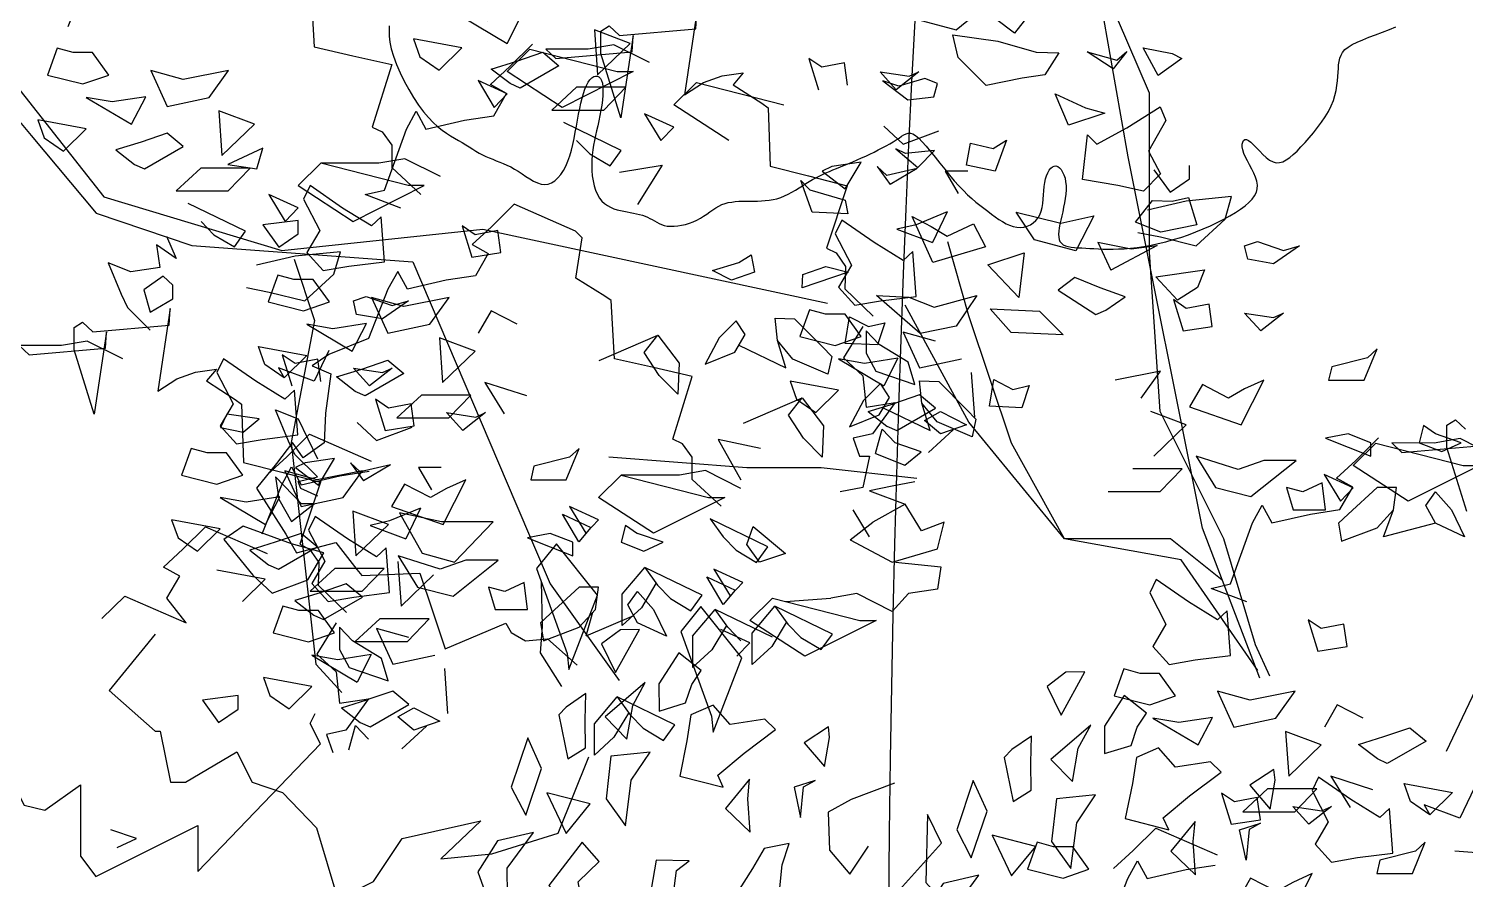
# Model space of a CAD drawing. Header units: metres. Extents: x 10 to 239, y 2 to 253.
# Drawn here: x 23.97 to 29.38, y 107.98 to 111.18 of the extents above; entities that cross this region are included whole.
import ezdxf

# ---------------------------------------------------------------- set-up
doc = ezdxf.new("R2010")
doc.units = ezdxf.units.M
doc.header["$MEASUREMENT"] = 0
doc.layers.add('1', color=7, linetype='Continuous')
doc.layers.add('cot200', color=9, linetype='Continuous')
doc.layers.add('bloques ARBOLES', color=7, linetype='Continuous', true_color=0xb8d897)

# ---------------------------------------------------------------- blocks, each defined once
blk = doc.blocks.new('ARB5')
blk.add_lwpolyline([(4902, 2414), (4902, 2452), (4900, 2495), (4895, 2543), (4884, 2596), (4866, 2656), (4843, 2720), (4814, 2786), (4781, 2854), (4745, 2920), (4707, 2984), (4668, 3044), (4629, 3097), (4590, 3143), (4553, 3182), (4516, 3214), (4481, 3242), (4446, 3266), (4413, 3287), (4381, 3306), (4350, 3324), (4321, 3341), (4292, 3359), (4265, 3376), (4238, 3393), (4212, 3409), (4186, 3424), (4159, 3438), (4133, 3451), (4106, 3463), (4079, 3474), (4051, 3485), (4023, 3496), (3995, 3507), (3966, 3520), (3936, 3534), (3906, 3551), (3876, 3569), (3846, 3590), (3815, 3610), (3784, 3630), (3754, 3647), (3724, 3661), (3694, 3670), (3666, 3673), (3638, 3670), (3611, 3660), (3585, 3644), (3561, 3622), (3539, 3595), (3518, 3564), (3499, 3528), (3482, 3489), (3467, 3447), (3454, 3402), (3442, 3356), (3432, 3308), (3423, 3259), (3414, 3211), (3405, 3163), (3397, 3116), (3387, 3071), (3378, 3028), (3368, 2988), (3357, 2951), (3346, 2917), (3333, 2887), (3321, 2862), (3307, 2842), (3292, 2827), (3277, 2817), (3263, 2813), (3248, 2813), (3235, 2820), (3224, 2831), (3215, 2848), (3208, 2870), (3204, 2898), (3203, 2929), (3204, 2965), (3208, 3003), (3213, 3043), (3220, 3085), (3227, 3127), (3236, 3168), (3245, 3208), (3254, 3247), (3263, 3286), (3271, 3324), (3279, 3362), (3285, 3400), (3290, 3440), (3293, 3480), (3293, 3521), (3292, 3563), (3288, 3604), (3281, 3645), (3273, 3684), (3262, 3720), (3248, 3753), (3231, 3782), (3212, 3806), (3191, 3826), (3168, 3842), (3143, 3855), (3118, 3866), (3091, 3874), (3064, 3880), (3038, 3886), (3011, 3891), (2986, 3896), (2961, 3901), (2936, 3906), (2913, 3912), (2890, 3918), (2869, 3925), (2849, 3933), (2830, 3943), (2812, 3953), (2794, 3963), (2776, 3974), (2758, 3984), (2738, 3992), (2717, 3999), (2693, 4004), (2667, 4006), (2639, 4006), (2609, 4003), (2579, 3998), (2548, 3991), (2517, 3981), (2486, 3970), (2457, 3957), (2430, 3942), (2404, 3926), (2379, 3909), (2354, 3892), (2331, 3875), (2307, 3860), (2283, 3846), (2259, 3834), (2234, 3825), (2208, 3818), (2181, 3813), (2153, 3809), (2125, 3807), (2096, 3806), (2067, 3806), (2037, 3806), (2007, 3806), (1976, 3805), (1945, 3804), (1914, 3802), (1883, 3799), (1852, 3794), (1822, 3787), (1791, 3777), (1762, 3765), (1732, 3751), (1703, 3736), (1675, 3719), (1646, 3701), (1619, 3684), (1592, 3666), (1565, 3650), (1538, 3634), (1512, 3620), (1486, 3607), (1460, 3594), (1433, 3582), (1405, 3570), (1377, 3558), (1348, 3546), (1317, 3533), (1285, 3520), (1252, 3507), (1219, 3493), (1185, 3478), (1151, 3463), (1117, 3448), (1083, 3432), (1050, 3416), (1017, 3400), (986, 3383), (955, 3367), (926, 3351), (899, 3335), (874, 3319), (852, 3305), (832, 3291), (814, 3280), (796, 3271), (779, 3266), (762, 3266), (742, 3272), (721, 3284), (696, 3305), (668, 3334), (636, 3370), (601, 3412), (565, 3457), (527, 3505), (489, 3553), (451, 3601), (413, 3645), (376, 3685), (341, 3722), (307, 3755), (274, 3785), (241, 3813), (210, 3838), (179, 3863), (148, 3886), (119, 3909), (89, 3930), (60, 3951), (31, 3969), (2, 3985), (-26, 3998), (-55, 4008), (-83, 4014), (-111, 4015), (-139, 4012), (-166, 4005), (-191, 3994), (-214, 3979), (-235, 3961), (-253, 3939), (-267, 3914), (-278, 3886), (-285, 3856), (-290, 3824), (-293, 3790), (-295, 3757), (-298, 3723), (-300, 3690), (-305, 3659), (-311, 3630), (-319, 3604), (-329, 3581), (-341, 3561), (-353, 3545), (-367, 3534), (-380, 3528), (-394, 3527), (-409, 3531), (-422, 3541), (-435, 3556), (-447, 3575), (-457, 3597), (-466, 3623), (-471, 3652), (-475, 3683), (-475, 3715), (-473, 3750), (-468, 3784), (-462, 3820), (-455, 3855), (-448, 3890), (-440, 3924), (-432, 3957), (-426, 3988), (-420, 4017), (-417, 4044), (-415, 4068), (-416, 4091), (-420, 4110), (-426, 4127), (-437, 4141), (-451, 4152), (-469, 4160), (-490, 4166), (-514, 4171), (-541, 4174), (-569, 4176), (-599, 4177), (-631, 4179), (-663, 4181), (-696, 4183), (-731, 4185), (-768, 4187), (-807, 4187), (-848, 4187), (-891, 4186), (-937, 4184), (-987, 4179), (-1039, 4173), (-1093, 4165), (-1149, 4155), (-1207, 4143), (-1266, 4128), (-1326, 4112), (-1386, 4094), (-1446, 4073), (-1506, 4051), (-1564, 4027), (-1621, 4002), (-1675, 3976), (-1727, 3949), (-1776, 3922), (-1820, 3895), (-1860, 3869), (-1896, 3843), (-1927, 3817), (-1952, 3790), (-1972, 3763), (-1986, 3736), (-1993, 3708), (-1995, 3678), (-1990, 3647), (-1980, 3616), (-1966, 3583), (-1949, 3551), (-1932, 3519), (-1915, 3487), (-1899, 3457), (-1886, 3428), (-1878, 3400), (-1874, 3376), (-1873, 3354), (-1877, 3337), (-1884, 3324), (-1894, 3317), (-1908, 3317), (-1924, 3324), (-1943, 3338), (-1964, 3358), (-1987, 3383), (-2012, 3409), (-2038, 3435), (-2064, 3459), (-2091, 3480), (-2118, 3494), (-2144, 3501), (-2170, 3500), (-2197, 3493), (-2223, 3479), (-2251, 3460), (-2279, 3436), (-2309, 3408), (-2340, 3376), (-2372, 3341), (-2406, 3303), (-2439, 3263), (-2472, 3222), (-2504, 3179), (-2533, 3136), (-2559, 3093), (-2580, 3050), (-2597, 3008), (-2610, 2967), (-2620, 2927), (-2626, 2888), (-2631, 2852), (-2633, 2817), (-2635, 2783), (-2637, 2752), (-2639, 2723), (-2643, 2696), (-2649, 2671), (-2658, 2647), (-2671, 2625), (-2689, 2603), (-2714, 2583), (-2746, 2563), (-2785, 2544), (-2830, 2525), (-2880, 2505), (-2933, 2486), (-2988, 2465), (-3042, 2444), (-3094, 2422)])
blk.add_lwpolyline([(824, 2332), (399, 2445), (257, 2332), (285, 2105), (484, 2162), (710, 2048), (852, 2133), (824, 2303)], close=True)
blk = doc.blocks.new('ARBOL22')
for points in [[(-0.0949, 0.3639), (-0.2008, 0.6417), (-0.3384, 1.3293), (-0.3973, 1.6633), (-0.3973, 1.9973)], [(-1.2247, 1.5036), (-1.2906, 1.5367), (-1.3385, 1.5283), (-1.4168, 1.5287), (-1.3982, 1.5111), (-1.2567, 1.5234), (-1.2549, 1.5541), (-1.2779, 1.4014), (-1.3149, 1.5203), (-1.3149, 1.5617), (-1.2991, 1.5715), (-1.2805, 1.5539), (-1.139, 1.5661), (-1.1372, 1.5969), (-1.1602, 1.4442), (-1.1249, 1.4669), (-1.0902, 1.4794), (-1.051, 1.4848), (-1.0696, 1.4628), (-1.0166, 1.4283), (-1.0047, 1.4198), (-1.0014, 1.312), (-0.93, 1.2938), (-0.8584, 1.2754), (-0.8972, 1.1604), (-0.8793, 1.1517), (-0.862, 1.1264), (-0.8629, 1.0851), (-0.8103, 1.0341)], [(-0.0758, 0.3679), (-0.1025, 0.4256), (-0.1615, 0.6221), (-0.2794, 0.8578), (-0.299, 1.1525), (-0.299, 1.4472), (-0.358, 1.5847), (-0.3671, 1.6028)], [(0.2513, 0.2291), (0.3889, 0.5182), (0.6248, 0.6613), (0.7231, 0.7203), (0.9393, 0.8185), (0.9786, 0.956), (1.0565, 1.565)], [(-1.6854, 1.2344), (-1.7513, 1.2593), (-1.7154, 1.2677), (-1.6749, 1.3804), (-1.657, 1.4135), (-1.639, 1.3804), (-1.5672, 1.397), (-1.5132, 1.4053), (-1.4893, 1.4466), (-1.5193, 1.4633), (-1.4834, 1.4964), (-1.4414, 1.5379)], [(-0.9298, 1.5115), (-0.9116, 1.4535)], [(-0.9057, 1.495), (-0.9298, 1.5115)], [(-0.8637, 1.5033), (-0.9057, 1.495)], [(-0.8578, 1.4619), (-0.8637, 1.5033)], [(-0.768, 1.4535), (-0.7978, 1.4866)], [(-0.7978, 1.4866), (-0.744, 1.4784)], [(-0.726, 1.4866), (-0.768, 1.4535)], [(-0.744, 1.4784), (-0.726, 1.4866)], [(-0.7909, 1.3857), (-0.755, 1.3526)], [(-0.755, 1.3526), (-0.6891, 1.3775)], [(-0.8868, 1.3111), (-0.9047, 1.3029)], [(-0.8328, 1.3195), (-0.8868, 1.3111)], [(-0.8627, 1.2698), (-0.8328, 1.3195)], [(-0.8029, 1.3111), (-0.7789, 1.278)], [(-0.785, 1.2946), (-0.8029, 1.3111)], [(-0.7293, 1.3073), (-0.785, 1.2946)], [(-0.7293, 1.3073), (-0.7789, 1.278)], [(-0.2907, 1.3052), (-0.2607, 1.2637)], [(-0.2248, 1.2886), (-0.2248, 1.3134)], [(-0.9047, 1.3029), (-0.8627, 1.2698)], [(-0.6771, 1.3029), (-0.6532, 1.2615)], [(-0.6351, 1.3029), (-0.6771, 1.3029)], [(-0.2607, 1.2637), (-0.2248, 1.2886)], [(-0.1469, 1.2555), (-0.2307, 1.2472)], [(-0.1589, 1.214), (-0.1469, 1.2555)], [(-0.6736, 1.2273), (-0.731, 1.2035)], [(-0.6736, 1.2273), (-0.701, 1.1703)], [(-0.2307, 1.2472), (-0.3025, 1.2306)], [(-0.8688, 1.2118), (-0.8807, 1.1869)], [(-0.8089, 1.1703), (-0.8688, 1.2118)], [(-0.731, 1.2035), (-0.7669, 1.1951)], [(-0.2127, 1.1644), (-0.1589, 1.214)], [(-0.8807, 1.1869), (-0.8509, 1.1289)], [(-0.7669, 1.1951), (-0.701, 1.1703)], [(-0.1641, 0.5456), (-0.2597, 0.6221), (-0.4563, 0.6221), (-0.5546, 0.7989), (-0.6332, 1.0346), (-0.6725, 1.1721)], [(-0.3206, 1.1892), (-0.2786, 1.1808)], [(-0.2786, 1.1808), (-0.2127, 1.1644)], [(-0.1228, 1.1644), (-0.0989, 1.1726)], [(-0.0989, 1.1726), (-0.051, 1.156)], [(-0.755, 1.1372), (-0.8089, 1.1703)], [(-0.7371, 1.1538), (-0.755, 1.1372)], [(-0.731, 1.0709), (-0.7371, 1.1538)], [(-0.1169, 1.1395), (-0.1228, 1.1644)], [(-0.021, 1.1644), (-0.069, 1.1313)], [(-0.051, 1.156), (-0.021, 1.1644)], [(-0.8509, 1.1289), (-0.8748, 1.0876)], [(-0.069, 1.1313), (-0.1169, 1.1395)], [(-0.8748, 1.0876), (-0.8448, 1.0543)], [(-0.7968, 1.0627), (-0.731, 1.0709)], [(-0.2307, 1.0484), (-0.2547, 1.0649)], [(-0.2547, 1.0649), (-0.2366, 1.0069)], [(-1.4698, 1.0192), (-1.5178, 1.044), (-1.5418, 1.0025)], [(-0.9286, 1.0461), (-0.9466, 0.9963)], [(-0.8986, 1.0378), (-0.9286, 1.0461)], [(-0.8627, 1.0378), (-0.8986, 1.0378)], [(-0.8328, 0.9963), (-0.8627, 1.0378)], [(-0.8448, 1.0543), (-0.7968, 1.0627)], [(-0.0985, 0.3784), (-0.2401, 0.5828), (-0.4563, 0.6221), (-0.6332, 0.8382), (-0.7511, 1.0543)], [(-0.1887, 1.0567), (-0.2307, 1.0484)], [(-0.1828, 1.0153), (-0.1887, 1.0567)], [(-0.1228, 1.04), (-0.069, 1.0318)], [(-0.093, 1.0069), (-0.1228, 1.04)], [(-0.051, 1.04), (-0.093, 1.0069)], [(-0.069, 1.0318), (-0.051, 1.04)], [(-0.8296, 1.0151), (-0.8655, 0.9571)], [(-0.2366, 1.0069), (-0.1828, 1.0153)], [(-0.9466, 0.9963), (-0.8807, 0.9799)], [(-0.8807, 0.9799), (-0.8328, 0.9963)], [(-0.7996, 0.982), (-0.8236, 1.0069)], [(-0.8236, 1.0069), (-0.8236, 0.9654)], [(-0.6951, 0.9881), (-0.755, 1.0047)], [(-0.755, 1.0047), (-0.725, 0.9384)], [(-1.8186, 0.9706), (-1.8459, 0.9136), (-1.9118, 0.9385), (-1.9012, 0.9198), (-1.9371, 0.9445), (-1.949, 0.9778), (-1.8592, 0.9612), (-1.9012, 0.9198)], [(-0.8236, 0.9654), (-0.8057, 0.9323)], [(-0.7457, 0.9489), (-0.7996, 0.982)], [(-0.8748, 0.955), (-0.7909, 0.9052)], [(-0.8268, 0.9468), (-0.8748, 0.955)], [(-0.8655, 0.9571), (-0.8296, 0.924)], [(-0.7646, 0.9563), (-0.8268, 0.9468)], [(-0.8057, 0.9323), (-0.7337, 0.9074)], [(-0.7646, 0.9563), (-0.7909, 0.9052)], [(-0.7337, 0.9074), (-0.7457, 0.9489)], [(-0.725, 0.9384), (-0.6471, 0.955)], [(-0.2786, 0.9325), (-0.3625, 0.9158)], [(-0.3145, 0.8827), (-0.2786, 0.9325)], [(-1.4519, 0.8866), (-1.5298, 0.9114), (-1.4939, 0.8535)], [(-0.8748, 0.897), (-0.9645, 0.9136)], [(-0.9645, 0.9136), (-0.9527, 0.8804)], [(-0.8296, 0.924), (-0.8236, 0.866)], [(-0.6292, 0.9301), (-0.6232, 0.8473)], [(-0.2007, 0.9076), (-0.2248, 0.8661)], [(-0.1528, 0.8827), (-0.2007, 0.9076)], [(-0.1289, 0.833), (-0.0869, 0.9158)], [(-0.0869, 0.9158), (-0.1228, 0.8994)], [(-0.9527, 0.8804), (-0.9168, 0.8557)], [(-0.9168, 0.8557), (-0.8748, 0.897)], [(-0.725, 0.8888), (-0.773, 0.8721)], [(-0.6951, 0.8639), (-0.725, 0.8888)], [(-0.1228, 0.8994), (-0.1528, 0.8827)], [(-0.8236, 0.866), (-0.7698, 0.8743)], [(-0.8201, 0.8576), (-0.773, 0.8721)], [(-0.8201, 0.8576), (-0.785, 0.8308)], [(-0.7698, 0.8743), (-0.8116, 0.8163)], [(-0.7669, 0.8224), (-0.6951, 0.8639)], [(-0.7158, 0.8412), (-0.6858, 0.8578)], [(-0.6858, 0.8578), (-0.6378, 0.8329)], [(-0.2307, 0.833), (-0.2966, 0.8578)], [(-0.2248, 0.8661), (-0.1289, 0.833)], [(0.342, 0.7744), (0.2761, 0.8075), (0.2282, 0.7991), (0.1499, 0.7996), (0.1685, 0.7819), (0.31, 0.7942)], [(0.2887, 0.6723), (0.2518, 0.7912), (0.2518, 0.8325), (0.2676, 0.8423), (0.2862, 0.8247)], [(-0.8065, 0.7801), (-0.7937, 0.8247)], [(-0.7698, 0.7998), (-0.7937, 0.8247)], [(-0.785, 0.8308), (-0.7669, 0.8224)], [(-0.6858, 0.8163), (-0.7158, 0.8412)], [(-0.6378, 0.8329), (-0.6858, 0.8163)], [(-0.2907, 0.775), (-0.2307, 0.833)], [(-1.932, 0.7409), (-1.8961, 0.774), (-1.8541, 0.8155), (-1.7403, 0.7657)], [(-1.0973, 0.806), (-1.0553, 0.7314)], [(-1.0194, 0.7894), (-1.0973, 0.806)], [(-0.8116, 0.8163), (-0.8475, 0.8081)], [(-0.8475, 0.8081), (-0.8357, 0.775)], [(-0.7218, 0.7832), (-0.7698, 0.7998)], [(-0.6626, 0.8239), (-0.7082, 0.7817)], [(-0.1188, 0.5053), (-0.1846, 0.5302), (-0.1487, 0.5386), (-0.1082, 0.6513), (-0.0903, 0.6844), (-0.0723, 0.6513), (-0.0005, 0.6679), (0.0535, 0.6761), (0.0774, 0.7175), (0.0474, 0.7341), (0.0833, 0.7672), (0.1253, 0.8087)], [(-0.7299, 0.7336), (-0.9068, 0.7533), (-1.0444, 0.7533), (-1.2999, 0.7729)], [(-0.8357, 0.775), (-0.8175, 0.775)], [(-0.8175, 0.775), (-0.8296, 0.717)], [(-0.8065, 0.7801), (-0.7517, 0.7583)], [(-0.7517, 0.7583), (-0.7218, 0.7832)], [(-0.1348, 0.7501), (-0.2127, 0.775)], [(-0.2127, 0.775), (-0.1768, 0.717)], [(-1.9416, 0.6311), (-1.9057, 0.7222), (-1.8878, 0.7553)], [(-1.8878, 0.7553), (-1.8698, 0.7222)], [(-1.798, 0.7388), (-1.744, 0.7471)], [(-0.2386, 0.7516), (-0.33, 0.7516)], [(-0.2791, 0.7094), (-0.2386, 0.7516)], [(-0.0869, 0.7668), (-0.1348, 0.7501)], [(-0.111, 0.7006), (-0.0271, 0.7668)], [(-0.0271, 0.7668), (-0.0869, 0.7668)], [(-1.8698, 0.7222), (-1.798, 0.7388)], [(-0.7753, 0.7194), (-0.8171, 0.711)], [(-0.7333, 0.7277), (-0.7753, 0.7194)], [(0.0208, 0.7254), (-0.0151, 0.7088)], [(0.0269, 0.6757), (0.0208, 0.7254)], [(-0.8296, 0.717), (-0.8716, 0.7088)], [(-0.8171, 0.711), (-0.7512, 0.6862)], [(-0.3756, 0.7094), (-0.2791, 0.7094)], [(-0.1768, 0.717), (-0.111, 0.7006)], [(-0.0451, 0.717), (-0.0331, 0.6757)], [(-0.0151, 0.7088), (-0.0451, 0.717)], [(0.2305, 0.6508), (0.2125, 0.6839), (0.2305, 0.7088), (0.2605, 0.6757), (0.2843, 0.6259), (0.2305, 0.6508), (0.1346, 0.6259), (0.1526, 0.6757), (0.1587, 0.717), (0.1226, 0.717), (0.0687, 0.6674), (0.0508, 0.6508), (0.0567, 0.6177), (0.1226, 0.6426), (0.1526, 0.6757)], [(-0.8175, 0.6259), (-0.8475, 0.6755)], [(-0.7512, 0.6862), (-0.8112, 0.6531)], [(-0.7212, 0.6366), (-0.7512, 0.6862)], [(-0.0331, 0.6757), (0.0269, 0.6757)], [(-2.2385, 0.4745), (-2.1965, 0.516), (-2.0827, 0.4663), (-2.1185, 0.5118), (-2.0946, 0.5531), (-2.1246, 0.5697), (-2.0887, 0.6028), (-2.0467, 0.6443), (-1.9329, 0.5946)], [(-1.2693, 0.6474), (-1.277, 0.6155)], [(-1.2693, 0.6474), (-1.2471, 0.6321)], [(-1.0447, 0.6117), (-1.0327, 0.6448)], [(-1.0327, 0.6448), (-0.9729, 0.5951)], [(-0.853, 0.62), (-0.8112, 0.6531)], [(-0.6794, 0.6531), (-0.7212, 0.6366)], [(-0.6914, 0.6035), (-0.6794, 0.6531)], [(-1.277, 0.6155), (-1.235, 0.599)], [(-1.1991, 0.6155), (-1.2471, 0.6321)], [(-1.235, 0.599), (-1.1991, 0.6155)], [(-0.853, 0.62), (-0.7753, 0.5786)], [(-1.0208, 0.5786), (-1.0447, 0.6117)], [(-0.9729, 0.5951), (-1.0208, 0.5786)], [(-0.7753, 0.5786), (-0.6914, 0.6035)], [(-0.7692, 0.5786), (-0.6853, 0.5702)], [(-0.6853, 0.5702), (-0.6914, 0.5289)], [(-1.265, 0.4995), (-1.2471, 0.5244)], [(-1.2471, 0.5244), (-1.2171, 0.4913)], [(-1.0388, 0.4709), (-0.9968, 0.5122)], [(-0.9968, 0.5122), (-0.8351, 0.4709)], [(-0.9729, 0.5061), (-0.8891, 0.5122)], [(-0.8411, 0.5206), (-0.8891, 0.5122)], [(-0.7753, 0.4875), (-0.8411, 0.5206)], [(-0.7453, 0.5206), (-0.7753, 0.4875)], [(-0.6914, 0.5289), (-0.7453, 0.5206)], [(-1.3302, 0.4853), (-1.3429, 0.4415)], [(-1.2541, 0.4794), (-1.3429, 0.4415)], [(-1.2471, 0.4664), (-1.265, 0.4995)], [(-1.2171, 0.4913), (-1.1932, 0.4415)], [(-1.1453, 0.4415), (-1.1033, 0.4913)], [(-1.0794, 0.4582), (-1.1033, 0.4913)], [(-0.9969, 0.4397), (-1.1033, 0.4913)], [(-1.1932, 0.4415), (-1.2471, 0.4664)], [(-1.0824, 0.4613), (-1.1094, 0.4167)], [(-1.0388, 0.4296), (-1.0927, 0.4543)], [(-1.0553, 0.4333), (-1.0794, 0.4582)], [(-0.937, 0.4047), (-1.0388, 0.4709)], [(-0.8052, 0.4709), (-0.937, 0.4047)], [(-0.8351, 0.4709), (-0.8052, 0.4709)], [(-2.1403, 0.4452), (-2.2254, 0.3413), (-2.1403, 0.2657), (-2.1308, 0.2657), (-2.1119, 0.1713), (-2.0836, 0.1713), (-1.9891, 0.2279), (-1.9607, 0.1713), (-1.904, 0.1524), (-1.8413, 0.0868), (-1.8016, -0.0454), (-1.7355, -0.0123), (-1.6826, 0.067), (-1.5372, 0.1), (-1.611, 0.0296), (-1.5165, 0.039), (-1.3937, 0.0768), (-1.337, 0.2185)], [(-1.1453, 0.4415), (-1.1453, 0.3835)], [(-1.0627, 0.4047), (-1.0388, 0.4296)], [(-1.1453, 0.3835), (-1.1094, 0.4167)], [(0.0968, 0.29), (0.0489, 0.3149), (0.0249, 0.2734)], [(-0.7711, 0.1694), (-0.8511, 0.1394), (-0.8939, 0.1159), (-0.8913, 0.0456), (-0.8538, 0.0013), (-0.819, 0.0529)], [(0.1148, 0.1574), (0.0369, 0.1823), (0.0728, 0.1243)], [(0.3029, 0.1617), (0.2755, 0.1047), (0.2096, 0.1296), (0.2203, 0.111), (0.1844, 0.1357), (0.1725, 0.169), (0.2623, 0.1523), (0.2203, 0.111)], [(-0.7674, -0.0338), (-0.684, 0.0583), (-0.7099, 0.1113), (-0.7128, -0.0143), (-0.6812, -0.0501), (-0.6559, -0.027), (-0.636, -0.0716), (-0.61, -0.1246), (-0.656, -0.22), (-0.5811, -0.283), (-0.5555, -0.3106), (-0.5926, -0.3171), (-0.5997, -0.3904), (-0.6091, -0.4443)], [(-0.3653, 0.0117), (-0.3294, 0.0448), (-0.2874, 0.0863), (-0.1736, 0.0366)], [(0.8368, 0.0045), (0.6599, 0.0241), (0.5223, 0.0241), (0.2667, 0.0438)], [(-0.3749, -0.098), (-0.339, -0.007), (-0.3211, 0.0261)], [(-0.3211, 0.0261), (-0.3031, -0.007)], [(-0.3031, -0.007), (-0.2313, 0.0097)], [(-0.2313, 0.0097), (-0.1773, 0.0179)], [(0.3224, -0.3238), (0.3583, -0.2327), (0.3762, -0.1996), (0.3942, -0.2327), (0.466, -0.2161), (0.52, -0.2078), (0.5439, -0.1665), (0.5139, -0.1499), (0.5498, -0.1167), (0.5918, -0.0752), (0.682, -0.1209), (0.7179, -0.1376), (0.706, -0.212), (0.7599, -0.2453), (0.7719, -0.2535), (0.7778, -0.3612), (0.8496, -0.3777), (0.9216, -0.3943), (0.8855, -0.5103), (0.9037, -0.5185), (0.9216, -0.5434), (0.9216, -0.5847), (0.9755, -0.6345)], [(0.0601, -0.2856), (0.1301, -0.3773), (0.2543, -0.5256), (0.3747, -0.669), (0.5514, -0.7291), (0.9606, -0.7594), (1.1512, -1.2067), (1.2148, -1.3558), (1.3427, -1.5344)], [(0.0955, -0.2667), (0.3885, -0.6389), (0.7185, -0.7382), (1.0902, -0.6989), (1.7287, -0.836)], [(1.5456, -0.5346), (1.4438, -0.4684), (1.4858, -0.4271), (1.6476, -0.4684)], [(1.2641, -0.5346), (1.2882, -0.5595), (1.3259, -0.5819), (1.3466, -0.5531), (1.2402, -0.5015)], [(1.0118, -0.6015), (0.9459, -0.5684), (0.898, -0.5768), (0.7903, -0.5768), (0.7483, -0.6181), (0.8501, -0.6844), (0.9818, -0.6181), (0.952, -0.6181), (0.7903, -0.5768)], [(1.3437, -0.5936), (1.4223, -0.5804), (1.377, -0.6531)], [(0.5686, -0.6844), (0.5926, -0.7092), (0.6304, -0.7316), (0.6511, -0.7028), (0.5447, -0.6513)], [(1.5319, -1.212), (1.478, -1.1623), (1.478, -1.1209), (1.4601, -1.0961), (1.442, -1.0878), (1.478, -0.9719), (1.4061, -0.9552), (1.3343, -0.9388), (1.3283, -0.8311), (1.3163, -0.8228), (1.2624, -0.7895), (1.2743, -0.7151), (1.2621, -0.7025), (1.1483, -0.6528), (1.1063, -0.6943), (1.0704, -0.7274), (1.1003, -0.744), (1.0765, -0.7854), (1.0224, -0.7936), (0.9506, -0.8102), (0.9327, -0.7771), (0.9147, -0.8102), (0.8788, -0.9013), (0.8053, -0.9308), (0.7741, -0.9519), (0.8088, -0.9666), (0.7992, -1.0396), (0.7963, -1.0942), (0.7574, -1.122), (0.738, -1.0938), (0.7085, -1.1327), (0.6713, -1.1786), (0.7255, -1.2638), (0.7455, -1.2979), (0.8185, -1.2789), (0.8568, -1.3293), (0.8662, -1.3404), (0.974, -1.3359), (0.9973, -1.4058), (1.0209, -1.4758), (1.1328, -1.4286), (1.1427, -1.4459), (1.1692, -1.4613), (1.2104, -1.4573), (1.2651, -1.5061)], [(0.5044, -0.7116), (0.5223, -0.753), (0.4864, -0.7281), (0.4923, -0.7696), (0.4385, -0.7779), (0.3966, -0.7614), (0.4205, -0.8194), (0.4326, -0.8441), (0.4744, -0.8856)], [(0.6528, -0.8069), (0.6948, -0.8153), (0.7607, -0.8318), (0.8146, -0.7822), (0.8266, -0.7407), (0.7428, -0.7489), (0.671, -0.7656)], [(2.2289, -0.7228), (2.253, -0.775)], [(2.2289, -0.7228), (2.2907, -0.7351)], [(2.339, -0.729), (2.253, -0.775)], [(2.2907, -0.7351), (2.339, -0.729)], [(0.741, -0.7545), (0.7789, -0.8679), (0.7354, -1.0938), (0.7809, -1.5045), (0.829, -1.5566)], [(0.4238, -0.9392), (0.3579, -0.9061), (0.31, -0.9145), (0.2317, -0.914), (0.2503, -0.9317), (0.3918, -0.9194), (0.3936, -0.8887), (0.3706, -1.0414), (0.3336, -0.9224), (0.3336, -0.8811), (0.3494, -0.8713), (0.368, -0.8889), (0.5095, -0.8766), (0.5113, -0.8459), (0.4883, -0.9986), (0.5236, -0.9759), (0.5583, -0.9634), (0.5975, -0.958), (0.5789, -0.9799), (0.6319, -1.0145), (0.6438, -1.023), (0.6471, -1.1308), (0.7185, -1.149), (0.7901, -1.1673), (0.7513, -1.2824), (0.7692, -1.2911), (0.7865, -1.3163), (0.7856, -1.3577), (0.8382, -1.4087)], [(1.5644, -0.9137), (1.6514, -0.9555), (1.6357, -0.905), (1.6315, -0.8634), (1.6675, -0.865), (1.7191, -0.9169), (1.7363, -0.9344), (1.7289, -0.9672), (1.6642, -0.9394), (1.6357, -0.905)], [(1.3056, -0.9419), (1.4142, -0.8951), (1.454, -0.9467), (1.4514, -1.0046), (1.417, -0.97), (1.3889, -0.9272), (1.4142, -0.8951)], [(0.7428, -0.9477), (0.7187, -0.9313)], [(0.7187, -0.9313), (0.7369, -0.9892)], [(0.7848, -0.9395), (0.7428, -0.9477)], [(0.7907, -0.9808), (0.7848, -0.9395)], [(0.8507, -0.9561), (0.9045, -0.9644)], [(0.8805, -0.9892), (0.8507, -0.9561)], [(0.9225, -0.9561), (0.8805, -0.9892)], [(0.9045, -0.9644), (0.9225, -0.9561)], [(1.8317, -1.0298), (1.9187, -1.0716), (1.903, -1.0211), (1.8987, -0.9796), (1.9347, -0.9812), (1.9864, -1.0331), (2.0035, -1.0505), (1.9962, -1.0833), (1.9314, -1.0556), (1.903, -1.0211)], [(0.7847, -1.1931), (0.7532, -1.1793), (0.7483, -1.1658), (0.7842, -1.1575), (0.7424, -1.116), (0.7303, -1.0913), (0.7065, -1.0333), (0.7483, -1.0498), (0.7842, -1.1244)], [(1.5729, -1.0581), (1.6815, -1.0113), (1.7212, -1.0629), (1.7187, -1.1208), (1.6843, -1.0861), (1.6562, -1.0433), (1.6815, -1.0113)], [(0.8576, -1.0571), (0.8935, -1.0902)], [(0.8935, -1.0902), (0.9594, -1.0653)], [(0.7617, -1.1317), (0.7438, -1.1399)], [(0.7438, -1.1399), (0.7858, -1.173)], [(0.8157, -1.1233), (0.7617, -1.1317)], [(0.7858, -1.173), (0.8157, -1.1233)], [(0.8455, -1.1317), (0.8696, -1.1648)], [(0.8635, -1.1481), (0.8455, -1.1317)], [(0.9192, -1.1355), (0.8635, -1.1481)], [(0.9192, -1.1355), (0.8696, -1.1648)], [(1.0134, -1.1399), (0.9714, -1.1399)], [(0.9714, -1.1399), (0.9953, -1.1812)], [(1.5683, -1.1791), (1.5024, -1.1459), (1.4544, -1.1543), (1.3467, -1.1543), (1.5085, -1.1957), (1.5383, -1.1957), (1.4065, -1.2619), (1.3047, -1.1957), (1.3467, -1.1543)], [(0.9748, -1.2155), (0.9175, -1.2392)], [(0.9748, -1.2155), (0.9475, -1.2725)], [(0.7797, -1.231), (0.7678, -1.2559)], [(0.8396, -1.2725), (0.7797, -1.231)], [(0.9175, -1.2392), (0.8816, -1.2476)], [(0.8816, -1.2476), (0.9475, -1.2725)], [(0.7678, -1.2559), (0.7976, -1.3138)], [(0.8935, -1.3056), (0.8396, -1.2725)], [(0.9114, -1.289), (0.8935, -1.3056)], [(0.9175, -1.3718), (0.9114, -1.289)], [(0.7976, -1.3138), (0.7737, -1.3552)], [(0.9332, -1.314), (0.9391, -1.3969), (0.9991, -1.3389)], [(1.411, -1.355), (1.384, -1.3997), (1.3481, -1.4328), (1.3481, -1.3748), (1.3901, -1.325)], [(0.6456, -1.3885), (0.6876, -1.3471), (0.5979, -1.3305)], [(0.7737, -1.3552), (0.8037, -1.3885)], [(1.1981, -1.3506), (1.2002, -1.4346), (1.1965, -1.4831), (1.2358, -1.5455)], [(0.8037, -1.3885), (0.8516, -1.3801)], [(0.8516, -1.3801), (0.9175, -1.3718)], [(0.7199, -1.3967), (0.7019, -1.4464)], [(0.7498, -1.4049), (0.7199, -1.3967)], [(0.7858, -1.4049), (0.7498, -1.4049)], [(0.8157, -1.4464), (0.7858, -1.4049)], [(1.6522, -1.427), (1.6252, -1.4716), (1.5893, -1.5047), (1.5893, -1.4467), (1.6313, -1.397)], [(0.8189, -1.4277), (0.783, -1.4856)], [(0.8489, -1.4608), (0.8248, -1.4359)], [(0.8248, -1.4359), (0.8248, -1.4774)], [(0.7019, -1.4464), (0.7678, -1.4629)], [(0.7678, -1.4629), (0.8157, -1.4464)], [(0.9028, -1.4939), (0.8489, -1.4608)], [(0.9534, -1.4547), (0.8935, -1.438)], [(0.8935, -1.438), (0.9235, -1.5044)], [(0.7737, -1.4878), (0.8576, -1.5375)], [(0.8217, -1.496), (0.7737, -1.4878)], [(0.783, -1.4856), (0.8189, -1.5187)], [(0.8839, -1.4865), (0.8217, -1.496)], [(0.8248, -1.4774), (0.8428, -1.5105)], [(0.8839, -1.4865), (0.8576, -1.5375)], [(0.9235, -1.5044), (1.0014, -1.4878)], [(0.109, -1.5103), (0.2413, -1.7653), (0.2791, -1.7748), (0.3453, -1.7276), (0.3453, -1.8598), (0.3736, -1.8976), (0.5627, -1.8031), (0.5627, -1.8882), (0.7895, -1.652), (0.7706, -1.6142), (0.78, -1.5953)], [(0.8428, -1.5105), (0.9148, -1.5354)], [(0.9148, -1.5354), (0.9028, -1.4939)], [(1.0193, -1.5126), (1.0252, -1.5955)], [(0.684, -1.5291), (0.6958, -1.5624)], [(0.7737, -1.5457), (0.684, -1.5291)], [(0.8189, -1.5187), (0.8248, -1.5767)], [(0.6958, -1.5624), (0.7317, -1.5871)], [(0.7317, -1.5871), (0.7737, -1.5457)], [(0.8248, -1.5767), (0.8787, -1.5685)], [(0.8787, -1.5685), (0.8369, -1.6265)], [(0.9235, -1.554), (0.8755, -1.5706)], [(0.9534, -1.5789), (0.9235, -1.554)], [(1.3601, -1.5949), (1.3331, -1.6395), (1.2972, -1.6726), (1.2972, -1.6146), (1.3392, -1.5649)], [(0.8284, -1.5851), (0.8755, -1.5706)], [(0.8284, -1.5851), (0.8635, -1.612)], [(0.8816, -1.6204), (0.9534, -1.5789)], [(0.9327, -1.6016), (0.9627, -1.5849)], [(0.9627, -1.5849), (1.0106, -1.6098)], [(0.842, -1.6627), (0.8548, -1.6181)], [(0.8787, -1.6429), (0.8548, -1.6181)], [(0.8635, -1.612), (0.8816, -1.6204)], [(0.9627, -1.6265), (0.9327, -1.6016)], [(0.9859, -1.6189), (0.9403, -1.661)], [(1.0106, -1.6098), (0.9627, -1.6265)], [(0.8369, -1.6265), (0.801, -1.6347)], [(0.801, -1.6347), (0.8128, -1.6678)], [(0.4494, -1.8273), (0.4014, -1.8107)], [(0.4134, -1.8438), (0.4494, -1.8273)]]:
    blk.add_lwpolyline(points)
for points in [[(-1.2845, 1.4869), (-1.2547, 1.4869), (-1.3864, 1.4207), (-1.4882, 1.4869), (-1.4462, 1.5283)], [(-1.4882, 1.4456), (-1.5421, 1.4703), (-1.5121, 1.4207)], [(-1.8353, 1.1931), (-1.8592, 1.1518), (-1.8292, 1.1185), (-1.7813, 1.1269), (-1.7154, 1.1351), (-1.7215, 1.218), (-1.7395, 1.2013), (-1.7933, 1.2344), (-1.8533, 1.2759), (-1.8651, 1.2511)], [(-1.5057, 1.1931), (-1.5477, 1.1849), (-1.5718, 1.2013), (-1.5537, 1.1434), (-1.4998, 1.1518)], [(-1.9131, 1.1102), (-1.931, 1.0605), (-1.8651, 1.044), (-1.8172, 1.0605), (-1.8472, 1.102), (-1.8831, 1.102)], [(-1.6316, 1.0192), (-1.5957, 1.0689), (-1.6795, 1.0523), (-1.7395, 1.0689), (-1.7095, 1.0025)], [(-1.749, 1.0205), (-1.8113, 1.0109), (-1.8592, 1.0192), (-1.7754, 0.9694)], [(-1.6077, 0.9114), (-1.5477, 0.9694), (-1.6136, 0.9943)], [(0.1046, 0.9573), (0.0388, 0.9407), (0.0328, 0.9158), (0.0987, 0.9158), (0.1226, 0.9738)], [(-2.0256, 0.9302), (-1.9958, 0.8722), (-2.0197, 0.8309), (-1.9897, 0.7976), (-1.9418, 0.806), (-1.8759, 0.8143), (-1.882, 0.8971), (-1.9, 0.8805), (-1.9538, 0.9136), (-2.0138, 0.9551)], [(-1.6795, 0.9281), (-1.7513, 0.8866), (-1.7694, 0.895), (-1.8045, 0.9218), (-1.7574, 0.9363), (-1.7095, 0.9529)], [(-1.7323, 0.8805), (-1.7142, 0.8225), (-1.6603, 0.8309), (-1.6662, 0.8722), (-1.7082, 0.864)], [(-1.5962, 0.8459), (-1.5556, 0.8881), (-1.6471, 0.8881), (-1.6927, 0.8459)], [(-1.5465, 0.8474), (-1.5286, 0.8556), (-1.5706, 0.8225), (-1.6004, 0.8556)], [(0.2005, 0.7999), (0.2425, 0.7834), (0.2784, 0.7999), (0.2305, 0.8165), (0.2082, 0.8318)], [(0.0687, 0.8165), (0.0269, 0.8081), (0.1107, 0.775), (0.1107, 0.7999)], [(0.2822, 0.7578), (0.312, 0.7578), (0.1802, 0.6916), (0.0785, 0.7578), (0.1205, 0.7991)], [(-2.0915, 0.7397), (-2.0256, 0.7232), (-1.9777, 0.7397), (-2.0077, 0.7812), (-2.0436, 0.7812), (-2.0736, 0.7894)], [(-1.4447, 0.7314), (-1.3788, 0.7314), (-1.3549, 0.7894), (-1.3729, 0.7729), (-1.4388, 0.7563)], [(-1.87, 0.6817), (-1.7921, 0.6983), (-1.7562, 0.7481), (-1.84, 0.7314), (-1.9, 0.7481)], [(-1.6065, 0.6486), (-1.5645, 0.7314), (-1.6004, 0.7149), (-1.6303, 0.6983), (-1.6783, 0.7232), (-1.7023, 0.6817)], [(0.0785, 0.7165), (0.0246, 0.7412), (0.0546, 0.6916)], [(-1.9359, 0.6486), (-1.9095, 0.6996), (-1.9718, 0.6901), (-2.0197, 0.6983)], [(-1.7682, 0.5906), (-1.7082, 0.6486), (-1.7741, 0.6734)], [(-2.0976, 0.6237), (-2.0617, 0.599), (-2.0197, 0.6403), (-2.1095, 0.657)], [(-1.9299, 0.5741), (-1.9118, 0.5657), (-1.84, 0.6072), (-1.87, 0.6321), (-1.9179, 0.6155), (-1.965, 0.601)], [(-1.3668, 0.5906), (-1.3668, 0.6155), (-1.4088, 0.6321), (-1.4506, 0.6237)], [(-1.6903, 0.5906), (-1.6544, 0.5326), (-1.5885, 0.5161), (-1.5047, 0.5824), (-1.5645, 0.5824), (-1.6124, 0.5657)], [(-1.7567, 0.525), (-1.7162, 0.5672), (-1.8076, 0.5672), (-1.8532, 0.525)], [(-1.4926, 0.5244), (-1.5226, 0.5326), (-1.5106, 0.4913), (-1.4506, 0.4913), (-1.4567, 0.541)], [(-1.4208, 0.4333), (-1.3549, 0.4582), (-1.325, 0.4913), (-1.3189, 0.5326), (-1.3549, 0.5326), (-1.4088, 0.483), (-1.4268, 0.4664)], [(-0.2686, 0.464), (-0.2925, 0.4226), (-0.2626, 0.3893), (-0.2146, 0.3977), (-0.1487, 0.406), (-0.1548, 0.4888), (-0.1728, 0.4722), (-0.2266, 0.5053), (-0.2866, 0.5468), (-0.2985, 0.5219)], [(-1.3134, 0.4275), (-1.2876, 0.3745), (-1.2432, 0.4543), (-1.2786, 0.4537)], [(0.0609, 0.464), (0.0189, 0.4557), (-0.0051, 0.4722), (0.013, 0.4142), (0.0669, 0.4226)], [(-1.1579, 0.3183), (-1.1465, 0.3523), (-1.1291, 0.3781), (-1.1706, 0.411), (-1.2072, 0.3538), (-1.2068, 0.3031)], [(-0.4886, 0.3487), (-0.4627, 0.2957), (-0.4184, 0.3755), (-0.4537, 0.3749)], [(-0.3464, 0.3811), (-0.3643, 0.3314), (-0.2985, 0.3149), (-0.2505, 0.3314), (-0.2805, 0.3729), (-0.3164, 0.3729)], [(-1.3065, 0.2925), (-1.2665, 0.2512), (-1.2557, 0.3133), (-1.2326, 0.3561)], [(-1.9866, 0.3318), (-2.0525, 0.3235), (-2.0225, 0.282), (-1.9866, 0.3069)], [(-1.3423, 0.3353), (-1.379, 0.3105), (-1.3927, 0.296), (-1.3762, 0.2148), (-1.3431, 0.2352), (-1.3436, 0.286)], [(-0.382, 0.2243), (-0.3331, 0.2395), (-0.3217, 0.2735), (-0.3043, 0.2993), (-0.3457, 0.3321), (-0.3823, 0.2749)], [(-0.0649, 0.29), (-0.029, 0.3398), (-0.1128, 0.3231), (-0.1728, 0.3398), (-0.1428, 0.2734)], [(-1.1685, 0.1828), (-1.0881, 0.1622), (-1.0981, 0.1846), (-1.0496, 0.2251), (-0.9911, 0.2687), (-1.0109, 0.2878), (-1.0754, 0.278), (-1.107, 0.3138), (-1.148, 0.296), (-1.1553, 0.2479)], [(-0.8933, 0.2737), (-0.9381, 0.2444), (-0.9005, 0.2002), (-0.8913, 0.2541)], [(-0.4309, 0.2344), (-0.4078, 0.2772), (-0.4816, 0.2136), (-0.4416, 0.1724)], [(-0.1823, 0.2913), (-0.2446, 0.2818), (-0.2925, 0.29), (-0.2087, 0.2403)], [(0.2131, 0.2475), (0.1413, 0.206), (0.1232, 0.2144), (0.0881, 0.2412), (0.1352, 0.2557), (0.1831, 0.2723)], [(-1.4245, 0.1967), (-1.4499, 0.2534), (-1.4807, 0.1619), (-1.4536, 0.1101)], [(-0.5175, 0.2564), (-0.5541, 0.2317), (-0.5678, 0.2172), (-0.5514, 0.1359), (-0.5182, 0.1564), (-0.5187, 0.2071)], [(-0.041, 0.1823), (0.0189, 0.2403), (-0.0469, 0.2651)], [(-1.2236, 0.2267), (-1.2961, 0.2195), (-1.3051, 0.1403), (-1.2694, 0.0904), (-1.2585, 0.1752)], [(-0.1663, 0.1898), (-0.1861, 0.209), (-0.2505, 0.1992), (-0.2821, 0.235), (-0.3232, 0.2172), (-0.3305, 0.1691), (-0.3437, 0.104), (-0.2632, 0.0834), (-0.2733, 0.1057), (-0.2247, 0.1462)], [(-0.0757, 0.1213), (-0.0664, 0.1752), (-0.0685, 0.1949), (-0.1133, 0.1656)], [(-1.0428, 0.1406), (-1.0394, 0.1773), (-1.0839, 0.1228), (-1.0386, 0.0787)], [(-0.957, 0.1623), (-0.945, 0.106), (-0.9393, 0.1628), (-0.918, 0.1746)], [(-0.6251, 0.1746), (-0.6558, 0.0831), (-0.6288, 0.0313), (-0.5996, 0.1179)], [(0.0022, 0.156), (0.032, 0.098), (0.0081, 0.0567), (0.0381, 0.0234), (0.086, 0.0318), (0.1519, 0.0401), (0.1458, 0.1229), (0.1279, 0.1063), (0.074, 0.1394), (0.0141, 0.1809)], [(-1.4149, 0.152), (-1.379, 0.0767), (-1.3344, 0.1312)], [(-0.4803, 0.0615), (-0.4446, 0.0116), (-0.4336, 0.0964), (-0.3988, 0.1479), (-0.4712, 0.1406)], [(-0.1656, 0.1513), (-0.1475, 0.0934), (-0.0936, 0.1018), (-0.0996, 0.1431), (-0.1416, 0.1349)], [(-0.0295, 0.1167), (0.011, 0.1589), (-0.0804, 0.1589), (-0.126, 0.1167)], [(0.0202, 0.1182), (0.0381, 0.1265), (-0.0039, 0.0934), (-0.0337, 0.1265)], [(-0.2138, -0.0001), (-0.218, 0.0618), (-0.2145, 0.0985), (-0.2591, 0.044)], [(-0.1144, 0.084), (-0.1202, 0.0272), (-0.1322, 0.0835), (-0.0931, 0.0957)], [(-1.5061, 0.0626), (-1.5427, 0.0054), (-1.5066, -0.0952), (-1.4876, -0.0385), (-1.4881, 0.0122), (-1.4397, 0.0781)], [(-1.4114, -0.0198), (-1.3463, -0.086), (-1.3504, -0.0467), (-1.3567, -0.013), (-1.3178, 0.0245), (-1.3495, 0.0605)], [(-1.0126, 0.0485), (-1.034, 0.0113), (-1.0706, -0.0459), (-1.0407, -0.1127), (-1.0052, -0.1374), (-0.9863, -0.0553), (-0.9792, 0.0181), (-0.9659, 0.0579)], [(-0.59, 0.0731), (-0.5542, -0.0022), (-0.5096, 0.0524)], [(-0.5249, 0.0105), (-0.459, -0.006), (-0.411, 0.0105), (-0.441, 0.052), (-0.4769, 0.052), (-0.5069, 0.0602)], [(0.122, 0.0023), (0.1878, 0.0023), (0.2117, 0.0602), (0.1938, 0.0438), (0.1279, 0.0271)], [(-1.1748, 0.0081), (-1.1515, 0.0256), (-1.2122, 0.0269), (-1.2214, -0.0268), (-1.1804, -0.0344)], [(-0.0398, -0.0806), (0.0022, 0.0023), (-0.0337, -0.0142), (-0.0637, -0.0308), (-0.1116, -0.006), (-0.1356, -0.0475)], [(-0.6812, -0.0163), (-0.7178, -0.0735), (-0.6818, -0.174), (-0.6627, -0.1174), (-0.6632, -0.0666), (-0.6148, -0.0007)], [(2.041, -0.2846), (2.1065, -0.2958), (2.0747, -0.3359), (2.0399, -0.3095)], [(1.1353, -0.3549), (1.1616, -0.3039), (1.0994, -0.3134), (1.0514, -0.3052)], [(1.297, -0.3301), (1.303, -0.4129), (1.3629, -0.3549)], [(2.115, -0.3709), (2.157, -0.3727), (2.1313, -0.413), (2.0889, -0.4195), (2.0224, -0.433), (1.9708, -0.3811), (1.9606, -0.3391), (2.044, -0.3511)], [(0.3979, -0.4136), (0.3679, -0.3721), (0.332, -0.3721), (0.302, -0.3638), (0.2841, -0.4136), (0.35, -0.43)], [(0.9735, -0.3798), (1.0094, -0.4045), (1.0514, -0.3632), (0.9617, -0.3465)], [(1.2311, -0.3963), (1.1593, -0.4378), (1.1412, -0.4294), (1.1061, -0.4025), (1.1532, -0.388), (1.2012, -0.3714)], [(2.2644, -0.3858), (2.283, -0.3701), (2.2576, -0.4021), (2.2093, -0.3706)], [(2.3132, -0.363), (2.3668, -0.3738), (2.3844, -0.3828), (2.3409, -0.4141)], [(0.5056, -0.4715), (0.5835, -0.4549), (0.6194, -0.4052), (0.5356, -0.4218), (0.4757, -0.4052)], [(1.8604, -0.4342), (1.8309, -0.4245), (1.8773, -0.4597), (1.9255, -0.4536), (1.9325, -0.429), (1.9091, -0.4197)], [(1.3145, -0.4785), (1.355, -0.4363), (1.2636, -0.4363), (1.218, -0.4785)], [(2.1749, -0.5063), (2.1502, -0.4481), (2.2064, -0.4743), (2.2419, -0.4843)], [(0.4038, -0.4631), (0.3559, -0.4549), (0.4397, -0.5047), (0.4661, -0.4536)], [(2.2659, -0.618), (2.2005, -0.6068), (2.2102, -0.5243), (2.2274, -0.5417), (2.2827, -0.511), (2.3445, -0.4722), (2.3552, -0.4976), (2.3228, -0.5542), (2.3449, -0.5966), (2.3134, -0.6285)], [(0.278, -0.5295), (0.3139, -0.5542), (0.3559, -0.5129), (0.2661, -0.4963)], [(0.6015, -0.4798), (0.6074, -0.5626), (0.6674, -0.5047)], [(1.39, -0.4851), (1.4199, -0.5346), (1.4438, -0.5098)], [(0.4457, -0.5791), (0.4638, -0.5875), (0.5356, -0.546), (0.5056, -0.5211), (0.4577, -0.5378), (0.4106, -0.5523)], [(0.6832, -0.5491), (0.6182, -0.5791), (0.672, -0.5875)], [(1.8553, -0.5501), (1.8958, -0.585), (1.927, -0.5533), (1.8728, -0.5591)], [(1.9936, -0.5396), (2.0352, -0.5497), (2.0599, -0.5343), (2.0392, -0.5914), (1.9858, -0.5806)], [(0.5224, -0.6282), (0.6189, -0.6282), (0.6595, -0.586), (0.5681, -0.586)], [(1.6789, -0.6085), (1.6961, -0.6258), (1.7612, -0.6453), (1.766, -0.6704), (1.7002, -0.6675)], [(0.7483, -0.6595), (0.6944, -0.6348), (0.7244, -0.6844)], [(2.4125, -0.6909), (2.346, -0.7045), (2.2988, -0.6859), (2.3306, -0.6457), (2.3665, -0.6473), (2.3968, -0.6404)], [(0.7487, -0.6827), (0.6828, -0.691), (0.7128, -0.7325), (0.7487, -0.7076)], [(1.9239, -0.7604), (1.8856, -0.6757), (1.9208, -0.6938), (1.95, -0.7117), (1.999, -0.689), (2.0211, -0.7316)], [(2.0779, -0.6676), (2.1609, -0.688), (2.2215, -0.674), (2.1886, -0.739), (2.1116, -0.7189)], [(2.0925, -0.743), (2.0829, -0.8255), (2.0256, -0.7649)], [(1.587, -0.7465), (1.5933, -0.7788), (1.5506, -0.7934), (1.5155, -0.7753), (1.5641, -0.7608)], [(1.6819, -0.8076), (1.683, -0.7828), (1.7257, -0.768), (1.7671, -0.7783)], [(0.4984, -0.7861), (0.4625, -0.811), (0.4744, -0.8525), (0.5164, -0.8276), (0.5164, -0.8027)], [(2.1554, -0.812), (2.2253, -0.8567), (2.2438, -0.8491), (2.28, -0.8239), (2.2336, -0.8073), (2.1864, -0.7885)], [(2.4135, -0.807), (2.3765, -0.8301), (2.3364, -0.787), (2.4268, -0.7743)], [(0.8745, -0.8236), (0.9225, -0.8402), (0.9525, -0.8318), (0.9045, -0.8649), (0.8566, -0.8567), (0.8507, -0.8318)], [(2.0051, -0.822), (1.9666, -0.8783), (1.9001, -0.8919), (1.8193, -0.822), (1.879, -0.8246), (1.9261, -0.8434)], [(2.0299, -0.8465), (2.1212, -0.8506), (2.1649, -0.8947), (2.0685, -0.8905)], [(1.5762, -0.8941), (1.5593, -0.8685), (1.5279, -0.9002), (1.5019, -0.9488), (1.5568, -0.9264)], [(1.835, -0.8725), (1.8211, -0.9132), (1.7613, -0.9106), (1.7696, -0.8612), (1.8047, -0.8794)], [(2.1023, -0.9886), (2.0884, -1.0294), (2.0285, -1.0267), (2.0368, -0.9773), (2.0719, -0.9955)], [(1.8434, -1.0103), (1.8266, -0.9846), (1.7952, -1.0164), (1.7691, -1.065), (1.824, -1.0425)], [(0.6465, -1.0747), (0.6765, -1.0498), (0.6165, -1.0416), (0.6045, -1.0664)], [(0.7363, -1.2404), (0.7783, -1.2073), (0.7544, -1.2073), (0.7065, -1.1575), (0.7124, -1.1989)], [(1.3047, -1.237), (1.2509, -1.2123), (1.2808, -1.2619)], [(0.6645, -1.3397), (0.7004, -1.3728), (0.7662, -1.3479), (0.7962, -1.2984), (0.7363, -1.2817), (0.6465, -1.2486), (0.6106, -1.2735)], [(0.9779, -1.2988), (1.0377, -1.3153), (1.1096, -1.2408), (1.0138, -1.2408), (0.9359, -1.2242)], [(1.268, -1.2776), (1.2381, -1.2263), (1.2904, -1.2514)], [(1.5972, -1.3158), (1.618, -1.287), (1.5116, -1.2354), (1.5355, -1.2685), (1.5595, -1.2934)], [(1.2495, -1.514), (1.3026, -1.3765), (1.2268, -1.2816), (1.1897, -1.3274), (1.2466, -1.4844)], [(1.4757, -1.4054), (1.4965, -1.3766), (1.3901, -1.325), (1.4139, -1.3582), (1.438, -1.383)], [(1.572, -1.3532), (1.5181, -1.3285), (1.5481, -1.378)], [(0.7774, -1.4133), (0.7955, -1.4217), (0.8673, -1.3802), (0.8373, -1.3553), (0.7894, -1.372), (0.7423, -1.3865)], [(1.5352, -1.3937), (1.5054, -1.3425), (1.5576, -1.3675)], [(1.5167, -1.6302), (1.5698, -1.4926), (1.4941, -1.3977), (1.457, -1.4435), (1.5138, -1.6005)], [(1.7169, -1.4774), (1.7377, -1.4485), (1.6313, -1.397), (1.6552, -1.4301), (1.6792, -1.455)], [(0.9507, -1.4624), (0.9912, -1.4202), (0.8998, -1.4202), (0.8541, -1.4624)], [(1.4248, -1.6453), (1.4456, -1.6164), (1.3392, -1.5649), (1.363, -1.598), (1.3871, -1.6229)]]:
    blk.add_lwpolyline(points, close=True)
blk = doc.blocks.new('asddsd')
at = {"layer": 'bloques ARBOLES', "xscale": 2.033276188942182, "yscale": 2.033276188942182, "zscale": 2.033276188942182}
for p in [(5.0704, 28.0434), (10.4051, 24.192)]:
    blk.add_blockref('ARBOL22', p, dxfattribs=at)

msp = doc.modelspace()

# ---------------------------------------------------------------- linework, layer by layer
at = {"layer": 'cot200'}
for points, knots in [([(18.38943, 94.56607), (19.92929, 100.71408), (21.46916, 106.86208), (23.00902, 113.01009), (23.84051, 116.32987), (24.672, 119.64964), (25.43894, 122.31658), (25.50647, 122.55142), (25.88838, 123.86053), (26.24576, 125.00956), (26.27201, 126.48592), (26.30046, 128.08547), (26.01387, 130.306), (25.43894, 133.09486), (25.13256, 134.58101), (24.74431, 136.22855), (24.27823, 138.0295)], [-1.6419876, -1.6419876, -1.6419876, -1.6419876, 1.2820535, 1.2820535, 1.2820535, 2.8609642, 2.8609642, 2.8609642, 3, 3.6530723, 3.6530723, 3.6530723, 4.3606377, 4.3606377, 4.3606377, 4.7376896, 4.7376896, 4.7376896, 4.7376896]), ([(32.24418, 138.0295), (32.38045, 132.43279), (32.30142, 128.55737), (31.99676, 126.48592), (31.94235, 126.11596), (31.44613, 123.59971), (30.32362, 122.617), (26.33632, 114.98859), (27.64037, 95.3384), (27.86413, 91.96655), (28.18175, 88.1222), (28.59309, 83.80593)], [0.0645062, 0.0645062, 0.0645062, 0.0645062, 0.8582408, 0.8582408, 0.8582408, 1, 2, 2.894986, 2.894986, 2.894986, 3.04856, 3.04856, 3.04856, 3.04856])]:
    msp.add_open_spline(points, degree=3, knots=knots, dxfattribs=at)

# ---------------------------------------------------------------- block references
at = {"layer": '1', "lineweight": 0}
msp.add_blockref('asddsd', (18.38943, 83.80593), dxfattribs=at)
at = {"layer": 'bloques ARBOLES', "xscale": 0.0004740765671158, "yscale": 0.0004740765671158, "zscale": 0.0004740765671158, "rotation": 180}
msp.add_blockref('ARB5', (27.64776, 112.33816), dxfattribs=at)

doc.saveas('drawing.dxf')
